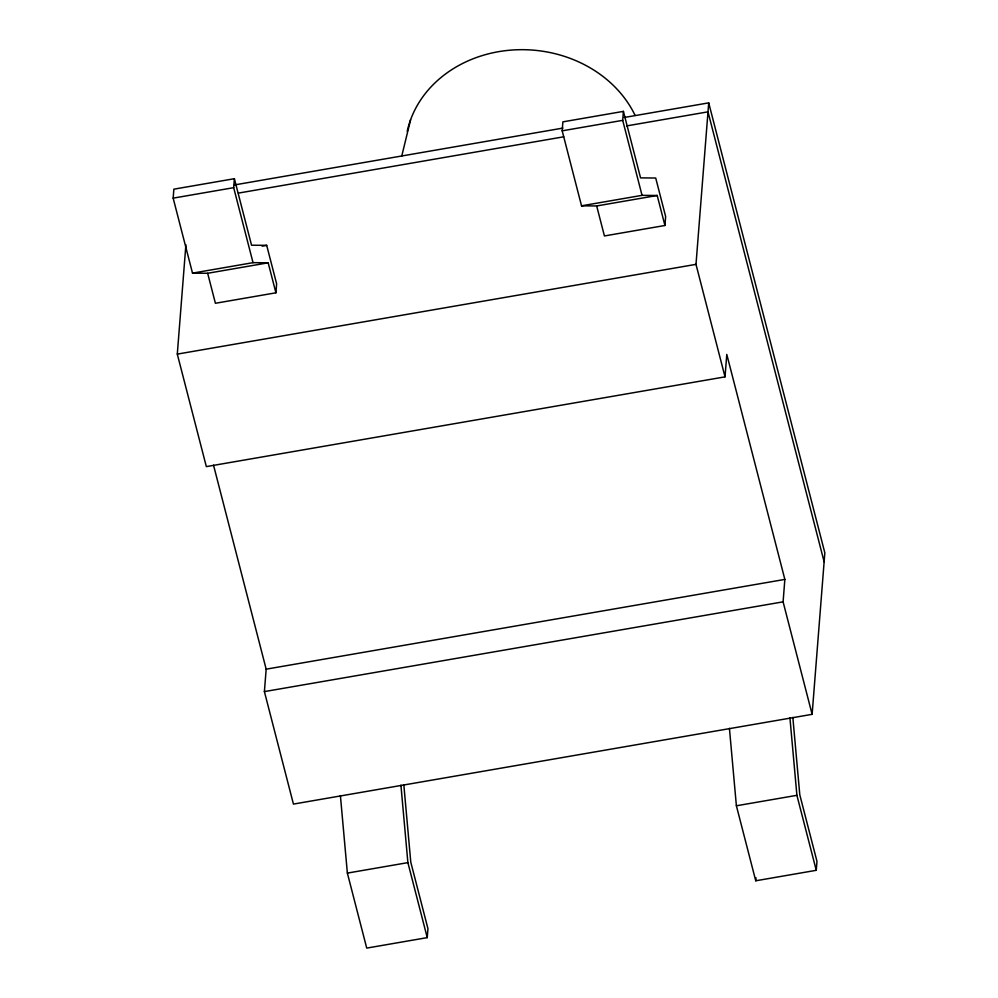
<?xml version="1.0" encoding="UTF-8"?>
<svg xmlns="http://www.w3.org/2000/svg" width="998" height="998" viewBox="0 0 998 998"><rect width="100%" height="100%" fill="white"/><g stroke="black" fill="none" stroke-linecap="round" stroke-linejoin="round"><path stroke-width="1.5" d="M173.165 198.14L173.864 189.171L234.38 178.704L251.546 245.209L266.691 245.346L276.633 283.831L275.922 292.801L215.406 303.28L207.659 273.277L192.514 273.14L173.165 198.14L233.682 187.674L234.38 178.704M213.522 465.18L266.167 669.171L264.395 691.602L293.437 804.089L812.123 714.331L783.093 601.844L784.852 579.414L726.794 354.427L725.022 376.857L206.337 466.615L177.295 354.115L185.902 244.735M340.405 795.643L347.366 873.1L366.728 948.1L427.244 937.633L427.942 928.651L410.777 862.147L403.816 784.69M562.186 130.825L562.884 121.856L623.401 111.377L640.566 177.881L655.711 178.018L665.641 216.516L664.942 225.486L604.426 235.952L596.679 205.962L581.535 205.825L562.186 130.825L622.702 120.346L623.401 111.377M725.022 376.857L695.993 264.358L708.705 102.869L624.299 117.477M792.836 717.375L799.797 794.832L816.963 861.336L816.264 870.306L755.748 880.785L755.985 877.791M812.123 714.331L824.835 552.842L708.705 102.869M401.757 156.05L410.59 119.785M234.505 184.929L562.909 128.093M238.41 193.101L563.745 136.801M626.657 125.91L707.994 111.838L824.136 561.812M262.15 246.132L266.691 245.346M192.514 273.14L253.03 262.661L268.175 262.811L275.922 292.801M581.535 205.825L642.051 195.346L657.195 195.483L664.942 225.486M207.659 273.277L268.175 262.811M596.679 205.962L657.195 195.483M177.295 354.115L695.993 264.358M266.167 669.171L784.852 579.414M264.395 691.602L783.093 601.844M347.366 873.1L407.883 862.634L400.922 785.164M755.748 880.785L736.387 805.785L796.903 795.319L789.929 717.849M622.702 120.346L642.051 195.346M796.903 795.319L816.264 870.306M233.682 187.674L253.03 262.661M407.883 862.634L427.244 937.633M729.426 728.328L736.387 805.785M407.209 131.362A119.685 103.131 4.5 0 1 512.311 50.012A119.685 103.131 4.5 0 1 635.102 115.431"/></g></svg>
